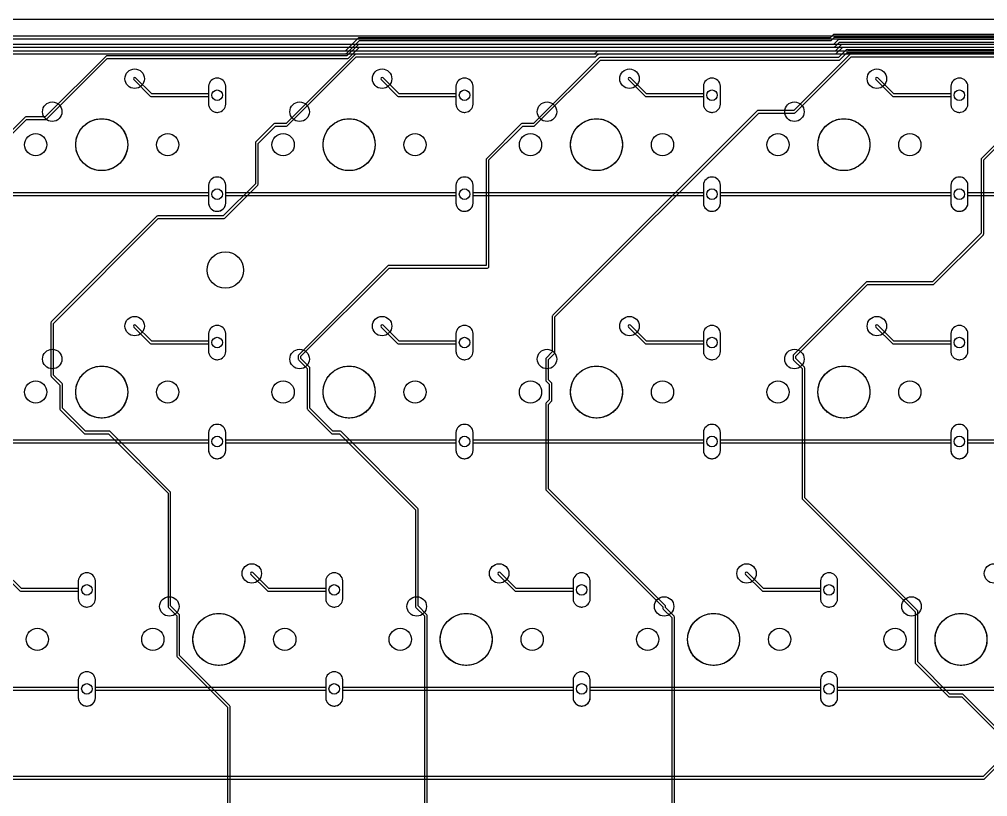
# Model space of a CAD drawing. Header units: millimetres. Extents: x 0 to 364, y 2 to 117.
# Drawn here: x 173.5 to 248.1, y 57 to 116.8 of the extents above; entities that cross this region are included whole.
import ezdxf

# ---------------------------------------------------------------- set-up
doc = ezdxf.new("R2010")
doc.units = ezdxf.units.MM

msp = doc.modelspace()

# ---------------------------------------------------------------- linework, layer by layer
at = {"layer": '16_copper'}
for points in [[(287.782, 115.672), (236.22, 115.672, 0.198912), (236.148, 115.642), (235.924, 115.418), (199.644, 115.418, 0.198912), (199.572, 115.388), (198.586, 114.402), (161.544, 114.402, 0.198912)], [(161.586, 114.198), (198.628, 114.198, 0.198912), (198.7, 114.228), (199.686, 115.214), (235.966, 115.214, 0.198912), (236.038, 115.244), (236.262, 115.468), (287.74, 115.468)], [(287.02, 115.291), (236.601, 115.291, 0.198912), (236.529, 115.261), (236.178, 114.91), (199.644, 114.91, 0.198912), (199.572, 114.88), (198.713, 114.021), (180.213, 114.021, 0.198912), (180.141, 113.991), (175.472, 109.322), (173.99, 109.322, 0.198912), (173.918, 109.292), (171.378, 106.752, 0.198912)], [(171.552, 106.638), (174.032, 109.118), (175.514, 109.118, 0.198912), (175.586, 109.148), (180.255, 113.817), (198.755, 113.817, 0.198912), (198.827, 113.847), (199.686, 114.706), (236.22, 114.706, 0.198912), (236.292, 114.736), (236.643, 115.087), (286.978, 115.087)], [(283.845, 114.91), (236.855, 114.91, 0.198912), (236.783, 114.88), (236.305, 114.402), (218.059, 114.402, 0.198912), (217.987, 114.372), (217.763, 114.148), (199.39, 114.148, 0.198912), (199.318, 114.118), (194.03, 108.829), (193.164, 108.829, 0.198912), (193.092, 108.8), (191.698, 107.405, 0.198912), (191.668, 107.334), (191.668, 104.182), (189.188, 101.702), (184.15, 101.702, 0.198912), (184.078, 101.672), (175.95, 93.544, 0.198912), (175.92, 93.472), (175.92, 89.408, 0.198912), (175.95, 89.336), (176.613, 88.674), (176.613, 86.847, 0.198912), (176.642, 86.775), (178.469, 84.948, 0.198912), (178.541, 84.919), (180.368, 84.919), (184.937, 80.349), (184.937, 71.628, 0.198912), (184.967, 71.556), (185.63, 70.894), (185.63, 67.797, 0.198912), (185.659, 67.725), (189.509, 63.875), (189.509, 52.578, 0.198912)], [(189.713, 52.62), (189.713, 63.917, 0.198912), (189.683, 63.989), (185.833, 67.839), (185.833, 70.936, 0.198912), (185.803, 71.008), (185.141, 71.67), (185.141, 80.391, 0.198912), (185.111, 80.463), (180.482, 85.092, 0.198912), (180.41, 85.122), (178.583, 85.122), (176.816, 86.889), (176.816, 88.716, 0.198912), (176.786, 88.788), (176.124, 89.45), (176.124, 93.43), (184.192, 101.498), (189.23, 101.498, 0.198912), (189.302, 101.528), (191.842, 104.068, 0.198912), (191.872, 104.14), (191.872, 107.292), (193.206, 108.626), (194.072, 108.626, 0.198912), (194.144, 108.656), (199.432, 113.944), (217.805, 113.944, 0.198912), (217.877, 113.974), (218.101, 114.198), (236.347, 114.198, 0.198912), (236.419, 114.228), (236.897, 114.706), (283.803, 114.706)], [(283.21, 114.503), (237.302, 114.503, 0.393913), (237.164, 114.499), (236.559, 113.894), (218.186, 113.894, 0.198912), (218.114, 113.864), (213.08, 108.829), (212.214, 108.829, 0.198912), (212.142, 108.8), (209.478, 106.135, 0.198912), (209.448, 106.064), (209.448, 97.892), (201.93, 97.892, 0.198912), (201.858, 97.862), (195, 91.004, 0.198912), (194.97, 90.932), (194.97, 90.678, 0.198912), (195, 90.606), (195.663, 89.944), (195.663, 86.847, 0.198912), (195.692, 86.775), (197.519, 84.948, 0.198912), (197.591, 84.919), (198.148, 84.919), (203.987, 79.079), (203.987, 71.628, 0.198912), (204.017, 71.556), (204.68, 70.894), (204.68, 56.458, 0.198912)], [(204.883, 56.5), (204.883, 70.936, 0.198912), (204.853, 71.008), (204.191, 71.67), (204.191, 79.121, 0.198912), (204.161, 79.193), (198.262, 85.092, 0.198912), (198.19, 85.122), (197.633, 85.122), (195.866, 86.889), (195.866, 89.986, 0.198912), (195.836, 90.058), (195.174, 90.72), (195.174, 90.89), (201.972, 97.688), (209.55, 97.688, 0.414214), (209.652, 97.79), (209.652, 106.022), (212.256, 108.626), (213.122, 108.626, 0.198912), (213.194, 108.656), (218.228, 113.69), (236.601, 113.69, 0.198912), (236.673, 113.72), (237.253, 114.301, 0.019921), (237.261, 114.3), (283.21, 114.3, 0.003937)], [(283.464, 114.148), (237.49, 114.148, 0.198912), (237.418, 114.118), (233.13, 109.83), (230.378, 109.83, 0.198912), (230.306, 109.8), (214.558, 94.052, 0.198912), (214.528, 93.98), (214.528, 91.228), (214.05, 90.75, 0.198912), (214.02, 90.678), (214.02, 89.046, 0.198912), (214.05, 88.974), (214.29, 88.734), (214.29, 87.542), (214.05, 87.302, 0.198912), (214.02, 87.23), (214.02, 80.645, 0.198912), (214.05, 80.573), (223.037, 71.586), (223.037, 71.501, 0.198912), (223.067, 71.429), (223.73, 70.767), (223.73, 56.458, 0.198912)], [(223.933, 56.5), (223.933, 70.809, 0.198912), (223.903, 70.881), (223.241, 71.543), (223.241, 71.628, 0.198912), (223.211, 71.7), (214.224, 80.687), (214.224, 87.188), (214.464, 87.428, 0.198912), (214.493, 87.5), (214.493, 88.776, 0.198912), (214.464, 88.848), (214.224, 89.088), (214.224, 90.636), (214.702, 91.114, 0.198912), (214.732, 91.186), (214.732, 93.938), (230.42, 109.626), (233.172, 109.626, 0.198912), (233.244, 109.656), (237.532, 113.944), (283.422, 113.944)], [(250.242, 108.8), (247.578, 106.135, 0.198912), (247.548, 106.064), (247.548, 100.372), (243.798, 96.622), (238.76, 96.622, 0.198912), (238.688, 96.592), (233.1, 91.004, 0.198912), (233.07, 90.932), (233.07, 90.678, 0.198912), (233.1, 90.606), (233.763, 89.944), (233.763, 79.953, 0.198912), (233.792, 79.881), (242.468, 71.205), (242.468, 67.31, 0.198912), (242.498, 67.238), (245.038, 64.698, 0.198912), (245.11, 64.668), (246.064, 64.668), (252.642, 58.091, 0.352448)], [(252.815, 58.204), (246.178, 64.842, 0.198912), (246.106, 64.872), (245.152, 64.872), (242.672, 67.352), (242.672, 71.247, 0.198912), (242.642, 71.319), (233.966, 79.995), (233.966, 89.986, 0.198912), (233.936, 90.058), (233.274, 90.72), (233.274, 90.89), (238.802, 96.418), (243.84, 96.418, 0.198912), (243.912, 96.448), (247.722, 100.258, 0.198912), (247.752, 100.33), (247.752, 106.022), (250.356, 108.626)]]:
    msp.add_lwpolyline(points, format="xyb", dxfattribs=at)
for points in [[(188.819, 109.684, 0.357805), (189.382, 110.305), (189.382, 111.691, 0.952079), (188.062, 111.691), (188.062, 110.305), (188.068, 110.241), (188.081, 110.177), (188.099, 110.115), (188.124, 110.055), (188.155, 109.998), (188.191, 109.944), (188.232, 109.894), (188.278, 109.848), (188.328, 109.807), (188.382, 109.77), (188.439, 109.74), (188.499, 109.715), (188.561, 109.696), (188.625, 109.684), (188.69, 109.677), (188.754, 109.677)], [(207.869, 109.684, 0.357805), (208.432, 110.305), (208.432, 111.691, 0.952079), (207.112, 111.691), (207.112, 110.305), (207.118, 110.241), (207.131, 110.177), (207.149, 110.115), (207.174, 110.055), (207.205, 109.998), (207.241, 109.944), (207.282, 109.894), (207.328, 109.848), (207.378, 109.807), (207.432, 109.77), (207.489, 109.74), (207.549, 109.715), (207.611, 109.696), (207.675, 109.684), (207.74, 109.677), (207.804, 109.677)], [(226.919, 109.684, 0.357805), (227.482, 110.305), (227.482, 111.691, 0.952079), (226.162, 111.691), (226.162, 110.305), (226.168, 110.241), (226.181, 110.177), (226.199, 110.115), (226.224, 110.055), (226.255, 109.998), (226.291, 109.944), (226.332, 109.894), (226.378, 109.848), (226.428, 109.807), (226.482, 109.77), (226.539, 109.74), (226.599, 109.715), (226.661, 109.696), (226.725, 109.684), (226.79, 109.677), (226.854, 109.677)], [(245.969, 109.684, 0.357805), (246.532, 110.305), (246.532, 111.691, 0.952079), (245.212, 111.691), (245.212, 110.305), (245.218, 110.241), (245.231, 110.177), (245.249, 110.115), (245.274, 110.055), (245.305, 109.998), (245.341, 109.944), (245.382, 109.894), (245.428, 109.848), (245.478, 109.807), (245.532, 109.77), (245.589, 109.74), (245.649, 109.715), (245.711, 109.696), (245.775, 109.684), (245.84, 109.677), (245.904, 109.677)], [(188.819, 102.064, 0.357805), (189.382, 102.685), (189.382, 104.071, 0.952079), (188.062, 104.071), (188.062, 102.685), (188.068, 102.621), (188.081, 102.557), (188.099, 102.495), (188.124, 102.435), (188.155, 102.378), (188.191, 102.324), (188.232, 102.274), (188.278, 102.228), (188.328, 102.187), (188.382, 102.15), (188.439, 102.12), (188.499, 102.095), (188.561, 102.076), (188.625, 102.064), (188.69, 102.057), (188.754, 102.057)], [(207.869, 102.064, 0.357805), (208.432, 102.685), (208.432, 104.071, 0.952079), (207.112, 104.071), (207.112, 102.685), (207.118, 102.621), (207.131, 102.557), (207.149, 102.495), (207.174, 102.435), (207.205, 102.378), (207.241, 102.324), (207.282, 102.274), (207.328, 102.228), (207.378, 102.187), (207.432, 102.15), (207.489, 102.12), (207.549, 102.095), (207.611, 102.076), (207.675, 102.064), (207.74, 102.057), (207.804, 102.057)], [(226.919, 102.064, 0.357805), (227.482, 102.685), (227.482, 104.071, 0.952079), (226.162, 104.071), (226.162, 102.685), (226.168, 102.621), (226.181, 102.557), (226.199, 102.495), (226.224, 102.435), (226.255, 102.378), (226.291, 102.324), (226.332, 102.274), (226.378, 102.228), (226.428, 102.187), (226.482, 102.15), (226.539, 102.12), (226.599, 102.095), (226.661, 102.076), (226.725, 102.064), (226.79, 102.057), (226.854, 102.057)], [(245.969, 102.064, 0.357805), (246.532, 102.685), (246.532, 104.071, 0.952079), (245.212, 104.071), (245.212, 102.685), (245.218, 102.621), (245.231, 102.557), (245.249, 102.495), (245.274, 102.435), (245.305, 102.378), (245.341, 102.324), (245.382, 102.274), (245.428, 102.228), (245.478, 102.187), (245.532, 102.15), (245.589, 102.12), (245.649, 102.095), (245.711, 102.076), (245.775, 102.064), (245.84, 102.057), (245.904, 102.057)], [(188.819, 90.634, 0.357805), (189.382, 91.255), (189.382, 92.641, 0.952079), (188.062, 92.641), (188.062, 91.255), (188.068, 91.191), (188.081, 91.127), (188.099, 91.065), (188.124, 91.005), (188.155, 90.948), (188.191, 90.894), (188.232, 90.844), (188.278, 90.798), (188.328, 90.757), (188.382, 90.72), (188.439, 90.69), (188.499, 90.665), (188.561, 90.646), (188.625, 90.634), (188.69, 90.627), (188.754, 90.627)], [(207.869, 90.634, 0.357805), (208.432, 91.255), (208.432, 92.641, 0.952079), (207.112, 92.641), (207.112, 91.255), (207.118, 91.191), (207.131, 91.127), (207.149, 91.065), (207.174, 91.005), (207.205, 90.948), (207.241, 90.894), (207.282, 90.844), (207.328, 90.798), (207.378, 90.757), (207.432, 90.72), (207.489, 90.69), (207.549, 90.665), (207.611, 90.646), (207.675, 90.634), (207.74, 90.627), (207.804, 90.627)], [(226.919, 90.634, 0.357805), (227.482, 91.255), (227.482, 92.641, 0.952079), (226.162, 92.641), (226.162, 91.255), (226.168, 91.191), (226.181, 91.127), (226.199, 91.065), (226.224, 91.005), (226.255, 90.948), (226.291, 90.894), (226.332, 90.844), (226.378, 90.798), (226.428, 90.757), (226.482, 90.72), (226.539, 90.69), (226.599, 90.665), (226.661, 90.646), (226.725, 90.634), (226.79, 90.627), (226.854, 90.627)], [(245.969, 90.634, 0.357805), (246.532, 91.255), (246.532, 92.641, 0.952079), (245.212, 92.641), (245.212, 91.255), (245.218, 91.191), (245.231, 91.127), (245.249, 91.065), (245.274, 91.005), (245.305, 90.948), (245.341, 90.894), (245.382, 90.844), (245.428, 90.798), (245.478, 90.757), (245.532, 90.72), (245.589, 90.69), (245.649, 90.665), (245.711, 90.646), (245.775, 90.634), (245.84, 90.627), (245.904, 90.627)], [(188.819, 83.014, 0.357805), (189.382, 83.635), (189.382, 85.021, 0.952079), (188.062, 85.021), (188.062, 83.635), (188.068, 83.571), (188.081, 83.507), (188.099, 83.445), (188.124, 83.385), (188.155, 83.328), (188.191, 83.274), (188.232, 83.224), (188.278, 83.178), (188.328, 83.137), (188.382, 83.1), (188.439, 83.07), (188.499, 83.045), (188.561, 83.026), (188.625, 83.014), (188.69, 83.007), (188.754, 83.007)], [(207.869, 83.014, 0.357805), (208.432, 83.635), (208.432, 85.021, 0.952079), (207.112, 85.021), (207.112, 83.635), (207.118, 83.571), (207.131, 83.507), (207.149, 83.445), (207.174, 83.385), (207.205, 83.328), (207.241, 83.274), (207.282, 83.224), (207.328, 83.178), (207.378, 83.137), (207.432, 83.1), (207.489, 83.07), (207.549, 83.045), (207.611, 83.026), (207.675, 83.014), (207.74, 83.007), (207.804, 83.007)], [(226.919, 83.014, 0.357805), (227.482, 83.635), (227.482, 85.021, 0.952079), (226.162, 85.021), (226.162, 83.635), (226.168, 83.571), (226.181, 83.507), (226.199, 83.445), (226.224, 83.385), (226.255, 83.328), (226.291, 83.274), (226.332, 83.224), (226.378, 83.178), (226.428, 83.137), (226.482, 83.1), (226.539, 83.07), (226.599, 83.045), (226.661, 83.026), (226.725, 83.014), (226.79, 83.007), (226.854, 83.007)], [(245.969, 83.014, 0.357805), (246.532, 83.635), (246.532, 85.021, 0.952079), (245.212, 85.021), (245.212, 83.635), (245.218, 83.571), (245.231, 83.507), (245.249, 83.445), (245.274, 83.385), (245.305, 83.328), (245.341, 83.274), (245.382, 83.224), (245.428, 83.178), (245.478, 83.137), (245.532, 83.1), (245.589, 83.07), (245.649, 83.045), (245.711, 83.026), (245.775, 83.014), (245.84, 83.007), (245.904, 83.007)], [(178.786, 71.584, 0.357805), (179.349, 72.205), (179.349, 73.591, 0.952079), (178.029, 73.591), (178.029, 72.205), (178.035, 72.141), (178.048, 72.077), (178.066, 72.015), (178.091, 71.955), (178.122, 71.898), (178.158, 71.844), (178.199, 71.794), (178.245, 71.748), (178.295, 71.707), (178.349, 71.67), (178.406, 71.64), (178.466, 71.615), (178.528, 71.596), (178.592, 71.584), (178.657, 71.577), (178.721, 71.577)], [(197.836, 71.584, 0.357805), (198.399, 72.205), (198.399, 73.591, 0.952079), (197.079, 73.591), (197.079, 72.205), (197.085, 72.141), (197.098, 72.077), (197.116, 72.015), (197.141, 71.955), (197.172, 71.898), (197.208, 71.844), (197.249, 71.794), (197.295, 71.748), (197.345, 71.707), (197.399, 71.67), (197.456, 71.64), (197.516, 71.615), (197.578, 71.596), (197.642, 71.584), (197.707, 71.577), (197.771, 71.577)], [(216.886, 71.584, 0.357805), (217.449, 72.205), (217.449, 73.591, 0.952079), (216.129, 73.591), (216.129, 72.205), (216.135, 72.141), (216.148, 72.077), (216.166, 72.015), (216.191, 71.955), (216.222, 71.898), (216.258, 71.844), (216.299, 71.794), (216.345, 71.748), (216.395, 71.707), (216.449, 71.67), (216.506, 71.64), (216.566, 71.615), (216.628, 71.596), (216.692, 71.584), (216.757, 71.577), (216.821, 71.577)], [(235.936, 71.584, 0.357805), (236.499, 72.205), (236.499, 73.591, 0.952079), (235.179, 73.591), (235.179, 72.205), (235.185, 72.141), (235.198, 72.077), (235.216, 72.015), (235.241, 71.955), (235.272, 71.898), (235.308, 71.844), (235.349, 71.794), (235.395, 71.748), (235.445, 71.707), (235.499, 71.67), (235.556, 71.64), (235.616, 71.615), (235.678, 71.596), (235.742, 71.584), (235.807, 71.577), (235.871, 71.577)], [(178.786, 63.964, 0.357805), (179.349, 64.585), (179.349, 65.971, 0.952079), (178.029, 65.971), (178.029, 64.585), (178.035, 64.521), (178.048, 64.457), (178.066, 64.395), (178.091, 64.335), (178.122, 64.278), (178.158, 64.224), (178.199, 64.174), (178.245, 64.128), (178.295, 64.087), (178.349, 64.05), (178.406, 64.02), (178.466, 63.995), (178.528, 63.976), (178.592, 63.964), (178.657, 63.957), (178.721, 63.957)], [(197.836, 63.964, 0.357805), (198.399, 64.585), (198.399, 65.971, 0.952079), (197.079, 65.971), (197.079, 64.585), (197.085, 64.521), (197.098, 64.457), (197.116, 64.395), (197.141, 64.335), (197.172, 64.278), (197.208, 64.224), (197.249, 64.174), (197.295, 64.128), (197.345, 64.087), (197.399, 64.05), (197.456, 64.02), (197.516, 63.995), (197.578, 63.976), (197.642, 63.964), (197.707, 63.957), (197.771, 63.957)], [(216.886, 63.964, 0.357805), (217.449, 64.585), (217.449, 65.971, 0.952079), (216.129, 65.971), (216.129, 64.585), (216.135, 64.521), (216.148, 64.457), (216.166, 64.395), (216.191, 64.335), (216.222, 64.278), (216.258, 64.224), (216.299, 64.174), (216.345, 64.128), (216.395, 64.087), (216.449, 64.05), (216.506, 64.02), (216.566, 63.995), (216.628, 63.976), (216.692, 63.964), (216.757, 63.957), (216.821, 63.957)], [(235.936, 63.964, 0.357805), (236.499, 64.585), (236.499, 65.971, 0.952079), (235.179, 65.971), (235.179, 64.585), (235.185, 64.521), (235.198, 64.457), (235.216, 64.395), (235.241, 64.335), (235.272, 64.278), (235.308, 64.224), (235.349, 64.174), (235.395, 64.128), (235.445, 64.087), (235.499, 64.05), (235.556, 64.02), (235.616, 63.995), (235.678, 63.976), (235.742, 63.964), (235.807, 63.957), (235.871, 63.957)]]:
    msp.add_lwpolyline(points, format="xyb", close=True, dxfattribs=at)
at = {"layer": '1_copper'}
for points in [[(49.445, 115.341), (287.105, 115.341), (293.27, 109.176), (293.27, 108.245), (293.049, 108.025, 0.965003), (292.651, 107.381), (292.694, 107.356, 0.739411), (293.191, 107.883), (293.441, 108.133, 0.198912), (293.47, 108.204), (293.47, 109.204, 0.239834), (293.442, 109.292), (287.219, 115.515, 0.198912), (287.147, 115.545), (49.403, 115.545, 0.198912)], [(283.718, 114.91), (142.367, 114.91, 0.198912), (142.295, 114.88), (141.817, 114.402), (123.444, 114.402, 0.198912)], [(123.486, 114.198), (141.859, 114.198, 0.198912), (141.931, 114.228), (142.409, 114.706), (283.676, 114.706)], [(283.21, 114.402), (142.494, 114.402, 0.198912), (142.422, 114.372), (137.85, 109.8, 1), (137.994, 109.656), (142.536, 114.198), (283.168, 114.198)], [(264.262, 103.48), (246.532, 103.48), (246.532, 104.071, 0.952079), (245.212, 104.071), (245.212, 103.48), (227.482, 103.48), (227.482, 104.071, 0.952079), (226.162, 104.071), (226.162, 103.48), (208.432, 103.48), (208.432, 104.071, 0.952079), (207.112, 104.071), (207.112, 103.48), (189.382, 103.48), (189.382, 104.071, 0.952079), (188.062, 104.071), (188.062, 103.48), (170.332, 103.48)], [(170.332, 103.276), (188.062, 103.276), (188.062, 102.685, 0.952079), (189.382, 102.685), (189.382, 103.276), (207.112, 103.276), (207.112, 102.685, 0.952079), (208.432, 102.685), (208.432, 103.276), (226.162, 103.276), (226.162, 102.685, 0.952079), (227.482, 102.685), (227.482, 103.276), (245.212, 103.276), (245.212, 102.685, 0.952079), (246.532, 102.685), (246.532, 103.276), (264.262, 103.276)], [(274.041, 84.43), (246.532, 84.43), (246.532, 85.021, 0.952079), (245.212, 85.021), (245.212, 84.43), (227.482, 84.43), (227.482, 85.021, 0.952079), (226.162, 85.021), (226.162, 84.43), (208.432, 84.43), (208.432, 85.021, 0.952079), (207.112, 85.021), (207.112, 84.43), (189.382, 84.43), (189.382, 85.021, 0.952079), (188.062, 85.021), (188.062, 84.43), (170.332, 84.43)], [(170.332, 84.226), (188.062, 84.226), (188.062, 83.635, 0.952079), (189.382, 83.635), (189.382, 84.226), (207.112, 84.226), (207.112, 83.635, 0.952079), (208.432, 83.635), (208.432, 84.226), (226.162, 84.226), (226.162, 83.635, 0.952079), (227.482, 83.635), (227.482, 84.226), (245.212, 84.226), (245.212, 83.635, 0.952079), (246.532, 83.635), (246.532, 84.226), (274.041, 84.226)], [(43.095, 58.318), (247.746, 58.318, 0.198912), (247.818, 58.348), (249.048, 59.579), (294.013, 59.579, 0.198912), (294.084, 59.609), (303.602, 69.126, 0.198912), (303.632, 69.198), (303.632, 81.788, 0.198912), (303.602, 81.86), (302.078, 83.384, 1), (301.934, 83.24), (303.428, 81.746), (303.428, 69.24), (293.97, 59.782), (249.006, 59.782, 0.198912), (248.935, 59.752), (247.704, 58.522), (43.053, 58.522, 0.198912)], [(172.267, 74.096), (173.537, 72.826, 0.198912), (173.609, 72.796), (178.029, 72.796), (178.029, 72.205), (178.035, 72.141), (178.048, 72.077), (178.066, 72.015), (178.091, 71.955), (178.122, 71.898), (178.158, 71.844), (178.199, 71.794), (178.245, 71.748), (178.295, 71.707), (178.349, 71.67), (178.406, 71.64), (178.466, 71.615), (178.528, 71.596), (178.592, 71.584), (178.657, 71.577), (178.721, 71.577), (178.786, 71.584, 0.357805), (179.349, 72.205), (179.349, 73.591, 0.952079), (178.029, 73.591), (178.029, 73), (173.651, 73), (172.411, 74.24, 1)], [(254.229, 65.38), (236.499, 65.38), (236.499, 65.971, 0.952079), (235.179, 65.971), (235.179, 65.38), (217.449, 65.38), (217.449, 65.971, 0.952079), (216.129, 65.971), (216.129, 65.38), (198.399, 65.38), (198.399, 65.971, 0.952079), (197.079, 65.971), (197.079, 65.38), (179.349, 65.38), (179.349, 65.971, 0.952079), (178.029, 65.971), (178.029, 65.38), (160.299, 65.38)], [(160.299, 65.176), (178.029, 65.176), (178.029, 64.585, 0.952079), (179.349, 64.585), (179.349, 65.176), (197.079, 65.176), (197.079, 64.585, 0.952079), (198.399, 64.585), (198.399, 65.176), (216.129, 65.176), (216.129, 64.585, 0.952079), (217.449, 64.585), (217.449, 65.176), (235.179, 65.176), (235.179, 64.585, 0.952079), (236.499, 64.585), (236.499, 65.176), (254.229, 65.176)]]:
    msp.add_lwpolyline(points, format="xyb", dxfattribs=at)
for points in [[(188.819, 109.684, 0.357805), (189.382, 110.305), (189.382, 111.691, 0.952079), (188.062, 111.691), (188.062, 111.1), (183.684, 111.1), (182.444, 112.34, 1), (182.3, 112.196), (183.57, 110.926, 0.198912), (183.642, 110.896), (188.062, 110.896), (188.062, 110.305), (188.068, 110.241), (188.081, 110.177), (188.099, 110.115), (188.124, 110.055), (188.155, 109.998), (188.191, 109.944), (188.232, 109.894), (188.278, 109.848), (188.328, 109.807), (188.382, 109.77), (188.439, 109.74), (188.499, 109.715), (188.561, 109.696), (188.625, 109.684), (188.69, 109.677), (188.754, 109.677)], [(207.869, 109.684, 0.357805), (208.432, 110.305), (208.432, 111.691, 0.952079), (207.112, 111.691), (207.112, 111.1), (202.734, 111.1), (201.494, 112.34, 1), (201.35, 112.196), (202.62, 110.926, 0.198912), (202.692, 110.896), (207.112, 110.896), (207.112, 110.305), (207.118, 110.241), (207.131, 110.177), (207.149, 110.115), (207.174, 110.055), (207.205, 109.998), (207.241, 109.944), (207.282, 109.894), (207.328, 109.848), (207.378, 109.807), (207.432, 109.77), (207.489, 109.74), (207.549, 109.715), (207.611, 109.696), (207.675, 109.684), (207.74, 109.677), (207.804, 109.677)], [(226.919, 109.684, 0.357805), (227.482, 110.305), (227.482, 111.691, 0.952079), (226.162, 111.691), (226.162, 111.1), (221.784, 111.1), (220.544, 112.34, 1), (220.4, 112.196), (221.67, 110.926, 0.198912), (221.742, 110.896), (226.162, 110.896), (226.162, 110.305), (226.168, 110.241), (226.181, 110.177), (226.199, 110.115), (226.224, 110.055), (226.255, 109.998), (226.291, 109.944), (226.332, 109.894), (226.378, 109.848), (226.428, 109.807), (226.482, 109.77), (226.539, 109.74), (226.599, 109.715), (226.661, 109.696), (226.725, 109.684), (226.79, 109.677), (226.854, 109.677)], [(245.969, 109.684, 0.357805), (246.532, 110.305), (246.532, 111.691, 0.952079), (245.212, 111.691), (245.212, 111.1), (240.834, 111.1), (239.594, 112.34, 1), (239.45, 112.196), (240.72, 110.926, 0.198912), (240.792, 110.896), (245.212, 110.896), (245.212, 110.305), (245.218, 110.241), (245.231, 110.177), (245.249, 110.115), (245.274, 110.055), (245.305, 109.998), (245.341, 109.944), (245.382, 109.894), (245.428, 109.848), (245.478, 109.807), (245.532, 109.77), (245.589, 109.74), (245.649, 109.715), (245.711, 109.696), (245.775, 109.684), (245.84, 109.677), (245.904, 109.677)], [(188.819, 90.634, 0.357805), (189.382, 91.255), (189.382, 92.641, 0.952079), (188.062, 92.641), (188.062, 92.05), (183.684, 92.05), (182.444, 93.29, 1), (182.3, 93.146), (183.57, 91.876, 0.198912), (183.642, 91.846), (188.062, 91.846), (188.062, 91.255), (188.068, 91.191), (188.081, 91.127), (188.099, 91.065), (188.124, 91.005), (188.155, 90.948), (188.191, 90.894), (188.232, 90.844), (188.278, 90.798), (188.328, 90.757), (188.382, 90.72), (188.439, 90.69), (188.499, 90.665), (188.561, 90.646), (188.625, 90.634), (188.69, 90.627), (188.754, 90.627)], [(207.869, 90.634, 0.357805), (208.432, 91.255), (208.432, 92.641, 0.952079), (207.112, 92.641), (207.112, 92.05), (202.734, 92.05), (201.494, 93.29, 1), (201.35, 93.146), (202.62, 91.876, 0.198912), (202.692, 91.846), (207.112, 91.846), (207.112, 91.255), (207.118, 91.191), (207.131, 91.127), (207.149, 91.065), (207.174, 91.005), (207.205, 90.948), (207.241, 90.894), (207.282, 90.844), (207.328, 90.798), (207.378, 90.757), (207.432, 90.72), (207.489, 90.69), (207.549, 90.665), (207.611, 90.646), (207.675, 90.634), (207.74, 90.627), (207.804, 90.627)], [(226.919, 90.634, 0.357805), (227.482, 91.255), (227.482, 92.641, 0.952079), (226.162, 92.641), (226.162, 92.05), (221.784, 92.05), (220.544, 93.29, 1), (220.4, 93.146), (221.67, 91.876, 0.198912), (221.742, 91.846), (226.162, 91.846), (226.162, 91.255), (226.168, 91.191), (226.181, 91.127), (226.199, 91.065), (226.224, 91.005), (226.255, 90.948), (226.291, 90.894), (226.332, 90.844), (226.378, 90.798), (226.428, 90.757), (226.482, 90.72), (226.539, 90.69), (226.599, 90.665), (226.661, 90.646), (226.725, 90.634), (226.79, 90.627), (226.854, 90.627)], [(245.969, 90.634, 0.357805), (246.532, 91.255), (246.532, 92.641, 0.952079), (245.212, 92.641), (245.212, 92.05), (240.834, 92.05), (239.594, 93.29, 1), (239.45, 93.146), (240.72, 91.876, 0.198912), (240.792, 91.846), (245.212, 91.846), (245.212, 91.255), (245.218, 91.191), (245.231, 91.127), (245.249, 91.065), (245.274, 91.005), (245.305, 90.948), (245.341, 90.894), (245.382, 90.844), (245.428, 90.798), (245.478, 90.757), (245.532, 90.72), (245.589, 90.69), (245.649, 90.665), (245.711, 90.646), (245.775, 90.634), (245.84, 90.627), (245.904, 90.627)], [(197.836, 71.584, 0.357805), (198.399, 72.205), (198.399, 73.591, 0.952079), (197.079, 73.591), (197.079, 73), (192.701, 73), (191.461, 74.24, 1), (191.317, 74.096), (192.587, 72.826, 0.198912), (192.659, 72.796), (197.079, 72.796), (197.079, 72.205), (197.085, 72.141), (197.098, 72.077), (197.116, 72.015), (197.141, 71.955), (197.172, 71.898), (197.208, 71.844), (197.249, 71.794), (197.295, 71.748), (197.345, 71.707), (197.399, 71.67), (197.456, 71.64), (197.516, 71.615), (197.578, 71.596), (197.642, 71.584), (197.707, 71.577), (197.771, 71.577)], [(216.886, 71.584, 0.357805), (217.449, 72.205), (217.449, 73.591, 0.952079), (216.129, 73.591), (216.129, 73), (211.751, 73), (210.511, 74.24, 1), (210.367, 74.096), (211.637, 72.826, 0.198912), (211.709, 72.796), (216.129, 72.796), (216.129, 72.205), (216.135, 72.141), (216.148, 72.077), (216.166, 72.015), (216.191, 71.955), (216.222, 71.898), (216.258, 71.844), (216.299, 71.794), (216.345, 71.748), (216.395, 71.707), (216.449, 71.67), (216.506, 71.64), (216.566, 71.615), (216.628, 71.596), (216.692, 71.584), (216.757, 71.577), (216.821, 71.577)], [(235.936, 71.584, 0.357805), (236.499, 72.205), (236.499, 73.591, 0.952079), (235.179, 73.591), (235.179, 73), (230.801, 73), (229.561, 74.24, 1), (229.417, 74.096), (230.687, 72.826, 0.198912), (230.759, 72.796), (235.179, 72.796), (235.179, 72.205), (235.185, 72.141), (235.198, 72.077), (235.216, 72.015), (235.241, 71.955), (235.272, 71.898), (235.308, 71.844), (235.349, 71.794), (235.395, 71.748), (235.445, 71.707), (235.499, 71.67), (235.556, 71.64), (235.616, 71.615), (235.678, 71.596), (235.742, 71.584), (235.807, 71.577), (235.871, 71.577)]]:
    msp.add_lwpolyline(points, format="xyb", close=True, dxfattribs=at)
at = {"layer": 'drills_NPTH'}
for centre in [(179.832, 107.188), (198.882, 107.188), (217.932, 107.188), (236.982, 107.188), (179.832, 88.138), (198.882, 88.138), (217.932, 88.138), (236.982, 88.138), (188.849, 69.088), (207.899, 69.088), (226.949, 69.088), (245.999, 69.088)]:
    msp.add_circle(centre, 2, dxfattribs=at)
at = {"layer": 'drills_PTH'}
for centre, radius in [((182.372, 112.268), 0.75), ((201.422, 112.268), 0.75), ((220.472, 112.268), 0.75), ((239.522, 112.268), 0.75), ((188.722, 110.998), 0.406), ((207.772, 110.998), 0.406), ((226.822, 110.998), 0.406), ((245.872, 110.998), 0.406), ((176.022, 109.728), 0.75), ((195.072, 109.728), 0.75), ((214.122, 109.728), 0.75), ((233.172, 109.728), 0.75), ((174.752, 107.188), 0.857), ((184.912, 107.188), 0.857), ((193.802, 107.188), 0.857), ((203.962, 107.188), 0.857), ((212.852, 107.188), 0.857), ((223.012, 107.188), 0.857), ((231.902, 107.188), 0.857), ((242.062, 107.188), 0.857), ((188.722, 103.378), 0.406), ((207.772, 103.378), 0.406), ((226.822, 103.378), 0.406), ((245.872, 103.378), 0.406), ((189.357, 97.536), 1.4), ((182.372, 93.218), 0.75), ((201.422, 93.218), 0.75), ((220.472, 93.218), 0.75), ((239.522, 93.218), 0.75), ((188.722, 91.948), 0.406), ((207.772, 91.948), 0.406), ((226.822, 91.948), 0.406), ((245.872, 91.948), 0.406), ((176.022, 90.678), 0.75), ((195.072, 90.678), 0.75), ((214.122, 90.678), 0.75), ((233.172, 90.678), 0.75), ((174.752, 88.138), 0.857), ((184.912, 88.138), 0.857), ((193.802, 88.138), 0.857), ((203.962, 88.138), 0.857), ((212.852, 88.138), 0.857), ((223.012, 88.138), 0.857), ((231.902, 88.138), 0.857), ((242.062, 88.138), 0.857), ((188.722, 84.328), 0.406), ((207.772, 84.328), 0.406), ((226.822, 84.328), 0.406), ((245.872, 84.328), 0.406), ((191.389, 74.168), 0.75), ((210.439, 74.168), 0.75), ((229.489, 74.168), 0.75), ((248.539, 74.168), 0.75), ((178.689, 72.898), 0.406), ((197.739, 72.898), 0.406), ((216.789, 72.898), 0.406), ((235.839, 72.898), 0.406), ((185.039, 71.628), 0.75), ((204.089, 71.628), 0.75), ((223.139, 71.628), 0.75), ((242.189, 71.628), 0.75), ((174.879, 69.088), 0.857), ((183.769, 69.088), 0.857), ((193.929, 69.088), 0.857), ((202.819, 69.088), 0.857), ((212.979, 69.088), 0.857), ((221.869, 69.088), 0.857), ((232.029, 69.088), 0.857), ((240.919, 69.088), 0.857), ((178.689, 65.278), 0.406), ((197.739, 65.278), 0.406), ((216.789, 65.278), 0.406), ((235.839, 65.278), 0.406)]:
    msp.add_circle(centre, radius, dxfattribs=at)
at = {"layer": 'holes'}
for points in [[(181.832, 107.128), (181.825, 107.007), (181.81, 106.887), (181.789, 106.768), (181.76, 106.651), (181.724, 106.535), (181.681, 106.422), (181.631, 106.312), (181.575, 106.205), (181.512, 106.101), (181.444, 106.002), (181.369, 105.907), (181.289, 105.816), (181.204, 105.731), (181.113, 105.651), (181.018, 105.576), (180.919, 105.508), (180.815, 105.445), (180.708, 105.389), (180.598, 105.339), (180.485, 105.296), (180.369, 105.26), (180.252, 105.231), (180.133, 105.21), (180.013, 105.195), (179.892, 105.188), (179.772, 105.188), (179.651, 105.195), (179.531, 105.21), (179.412, 105.231), (179.295, 105.26), (179.179, 105.296), (179.066, 105.339), (178.956, 105.389), (178.849, 105.445), (178.745, 105.508), (178.646, 105.576), (178.551, 105.651), (178.46, 105.731), (178.375, 105.816), (178.295, 105.907), (178.22, 106.002), (178.152, 106.101), (178.089, 106.205), (178.033, 106.312), (177.983, 106.422), (177.94, 106.535), (177.904, 106.651), (177.875, 106.768), (177.854, 106.887), (177.839, 107.007), (177.832, 107.128), (177.832, 107.248), (177.839, 107.369), (177.854, 107.489), (177.875, 107.608), (177.904, 107.725), (177.94, 107.841), (177.983, 107.954), (178.033, 108.064), (178.089, 108.171), (178.152, 108.275), (178.22, 108.374), (178.295, 108.469), (178.375, 108.56), (178.46, 108.645), (178.551, 108.725), (178.646, 108.8), (178.745, 108.868), (178.849, 108.931), (178.956, 108.987), (179.066, 109.037), (179.179, 109.08), (179.295, 109.116), (179.412, 109.145), (179.531, 109.166), (179.651, 109.181), (179.772, 109.188), (179.892, 109.188), (180.013, 109.181), (180.133, 109.166), (180.252, 109.145), (180.369, 109.116), (180.485, 109.08), (180.598, 109.037), (180.708, 108.987), (180.815, 108.931), (180.919, 108.868), (181.018, 108.8), (181.113, 108.725), (181.204, 108.645), (181.289, 108.56), (181.369, 108.469), (181.444, 108.374), (181.512, 108.275), (181.575, 108.171), (181.631, 108.064), (181.681, 107.954), (181.724, 107.841), (181.76, 107.725), (181.789, 107.608), (181.81, 107.489), (181.825, 107.369), (181.832, 107.248), (181.832, 107.128)], [(200.882, 107.128), (200.875, 107.007), (200.86, 106.887), (200.839, 106.768), (200.81, 106.651), (200.774, 106.535), (200.731, 106.422), (200.681, 106.312), (200.625, 106.205), (200.562, 106.101), (200.494, 106.002), (200.419, 105.907), (200.339, 105.816), (200.254, 105.731), (200.163, 105.651), (200.068, 105.576), (199.969, 105.508), (199.865, 105.445), (199.758, 105.389), (199.648, 105.339), (199.535, 105.296), (199.419, 105.26), (199.302, 105.231), (199.183, 105.21), (199.063, 105.195), (198.942, 105.188), (198.822, 105.188), (198.701, 105.195), (198.581, 105.21), (198.462, 105.231), (198.345, 105.26), (198.229, 105.296), (198.116, 105.339), (198.006, 105.389), (197.899, 105.445), (197.795, 105.508), (197.696, 105.576), (197.601, 105.651), (197.51, 105.731), (197.425, 105.816), (197.345, 105.907), (197.27, 106.002), (197.202, 106.101), (197.139, 106.205), (197.083, 106.312), (197.033, 106.422), (196.99, 106.535), (196.954, 106.651), (196.925, 106.768), (196.904, 106.887), (196.889, 107.007), (196.882, 107.128), (196.882, 107.248), (196.889, 107.369), (196.904, 107.489), (196.925, 107.608), (196.954, 107.725), (196.99, 107.841), (197.033, 107.954), (197.083, 108.064), (197.139, 108.171), (197.202, 108.275), (197.27, 108.374), (197.345, 108.469), (197.425, 108.56), (197.51, 108.645), (197.601, 108.725), (197.696, 108.8), (197.795, 108.868), (197.899, 108.931), (198.006, 108.987), (198.116, 109.037), (198.229, 109.08), (198.345, 109.116), (198.462, 109.145), (198.581, 109.166), (198.701, 109.181), (198.822, 109.188), (198.942, 109.188), (199.063, 109.181), (199.183, 109.166), (199.302, 109.145), (199.419, 109.116), (199.535, 109.08), (199.648, 109.037), (199.758, 108.987), (199.865, 108.931), (199.969, 108.868), (200.068, 108.8), (200.163, 108.725), (200.254, 108.645), (200.339, 108.56), (200.419, 108.469), (200.494, 108.374), (200.562, 108.275), (200.625, 108.171), (200.681, 108.064), (200.731, 107.954), (200.774, 107.841), (200.81, 107.725), (200.839, 107.608), (200.86, 107.489), (200.875, 107.369), (200.882, 107.248), (200.882, 107.128)], [(219.932, 107.128), (219.925, 107.007), (219.91, 106.887), (219.889, 106.768), (219.86, 106.651), (219.824, 106.535), (219.781, 106.422), (219.731, 106.312), (219.675, 106.205), (219.612, 106.101), (219.544, 106.002), (219.469, 105.907), (219.389, 105.816), (219.304, 105.731), (219.213, 105.651), (219.118, 105.576), (219.019, 105.508), (218.915, 105.445), (218.808, 105.389), (218.698, 105.339), (218.585, 105.296), (218.469, 105.26), (218.352, 105.231), (218.233, 105.21), (218.113, 105.195), (217.992, 105.188), (217.872, 105.188), (217.751, 105.195), (217.631, 105.21), (217.512, 105.231), (217.395, 105.26), (217.279, 105.296), (217.166, 105.339), (217.056, 105.389), (216.949, 105.445), (216.845, 105.508), (216.746, 105.576), (216.651, 105.651), (216.56, 105.731), (216.475, 105.816), (216.395, 105.907), (216.32, 106.002), (216.252, 106.101), (216.189, 106.205), (216.133, 106.312), (216.083, 106.422), (216.04, 106.535), (216.004, 106.651), (215.975, 106.768), (215.954, 106.887), (215.939, 107.007), (215.932, 107.128), (215.932, 107.248), (215.939, 107.369), (215.954, 107.489), (215.975, 107.608), (216.004, 107.725), (216.04, 107.841), (216.083, 107.954), (216.133, 108.064), (216.189, 108.171), (216.252, 108.275), (216.32, 108.374), (216.395, 108.469), (216.475, 108.56), (216.56, 108.645), (216.651, 108.725), (216.746, 108.8), (216.845, 108.868), (216.949, 108.931), (217.056, 108.987), (217.166, 109.037), (217.279, 109.08), (217.395, 109.116), (217.512, 109.145), (217.631, 109.166), (217.751, 109.181), (217.872, 109.188), (217.992, 109.188), (218.113, 109.181), (218.233, 109.166), (218.352, 109.145), (218.469, 109.116), (218.585, 109.08), (218.698, 109.037), (218.808, 108.987), (218.915, 108.931), (219.019, 108.868), (219.118, 108.8), (219.213, 108.725), (219.304, 108.645), (219.389, 108.56), (219.469, 108.469), (219.544, 108.374), (219.612, 108.275), (219.675, 108.171), (219.731, 108.064), (219.781, 107.954), (219.824, 107.841), (219.86, 107.725), (219.889, 107.608), (219.91, 107.489), (219.925, 107.369), (219.932, 107.248), (219.932, 107.128)], [(238.982, 107.128), (238.975, 107.007), (238.96, 106.887), (238.939, 106.768), (238.91, 106.651), (238.874, 106.535), (238.831, 106.422), (238.781, 106.312), (238.725, 106.205), (238.662, 106.101), (238.594, 106.002), (238.519, 105.907), (238.439, 105.816), (238.354, 105.731), (238.263, 105.651), (238.168, 105.576), (238.069, 105.508), (237.965, 105.445), (237.858, 105.389), (237.748, 105.339), (237.635, 105.296), (237.519, 105.26), (237.402, 105.231), (237.283, 105.21), (237.163, 105.195), (237.042, 105.188), (236.922, 105.188), (236.801, 105.195), (236.681, 105.21), (236.562, 105.231), (236.445, 105.26), (236.329, 105.296), (236.216, 105.339), (236.106, 105.389), (235.999, 105.445), (235.895, 105.508), (235.796, 105.576), (235.701, 105.651), (235.61, 105.731), (235.525, 105.816), (235.445, 105.907), (235.37, 106.002), (235.302, 106.101), (235.239, 106.205), (235.183, 106.312), (235.133, 106.422), (235.09, 106.535), (235.054, 106.651), (235.025, 106.768), (235.004, 106.887), (234.989, 107.007), (234.982, 107.128), (234.982, 107.248), (234.989, 107.369), (235.004, 107.489), (235.025, 107.608), (235.054, 107.725), (235.09, 107.841), (235.133, 107.954), (235.183, 108.064), (235.239, 108.171), (235.302, 108.275), (235.37, 108.374), (235.445, 108.469), (235.525, 108.56), (235.61, 108.645), (235.701, 108.725), (235.796, 108.8), (235.895, 108.868), (235.999, 108.931), (236.106, 108.987), (236.216, 109.037), (236.329, 109.08), (236.445, 109.116), (236.562, 109.145), (236.681, 109.166), (236.801, 109.181), (236.922, 109.188), (237.042, 109.188), (237.163, 109.181), (237.283, 109.166), (237.402, 109.145), (237.519, 109.116), (237.635, 109.08), (237.748, 109.037), (237.858, 108.987), (237.965, 108.931), (238.069, 108.868), (238.168, 108.8), (238.263, 108.725), (238.354, 108.645), (238.439, 108.56), (238.519, 108.469), (238.594, 108.374), (238.662, 108.275), (238.725, 108.171), (238.781, 108.064), (238.831, 107.954), (238.874, 107.841), (238.91, 107.725), (238.939, 107.608), (238.96, 107.489), (238.975, 107.369), (238.982, 107.248), (238.982, 107.128)], [(181.832, 88.078), (181.825, 87.957), (181.81, 87.837), (181.789, 87.718), (181.76, 87.601), (181.724, 87.485), (181.681, 87.372), (181.631, 87.262), (181.575, 87.155), (181.512, 87.051), (181.444, 86.952), (181.369, 86.857), (181.289, 86.766), (181.204, 86.681), (181.113, 86.601), (181.018, 86.526), (180.919, 86.458), (180.815, 86.395), (180.708, 86.339), (180.598, 86.289), (180.485, 86.246), (180.369, 86.21), (180.252, 86.181), (180.133, 86.16), (180.013, 86.145), (179.892, 86.138), (179.772, 86.138), (179.651, 86.145), (179.531, 86.16), (179.412, 86.181), (179.295, 86.21), (179.179, 86.246), (179.066, 86.289), (178.956, 86.339), (178.849, 86.395), (178.745, 86.458), (178.646, 86.526), (178.551, 86.601), (178.46, 86.681), (178.375, 86.766), (178.295, 86.857), (178.22, 86.952), (178.152, 87.051), (178.089, 87.155), (178.033, 87.262), (177.983, 87.372), (177.94, 87.485), (177.904, 87.601), (177.875, 87.718), (177.854, 87.837), (177.839, 87.957), (177.832, 88.078), (177.832, 88.198), (177.839, 88.319), (177.854, 88.439), (177.875, 88.558), (177.904, 88.675), (177.94, 88.791), (177.983, 88.904), (178.033, 89.014), (178.089, 89.121), (178.152, 89.225), (178.22, 89.324), (178.295, 89.419), (178.375, 89.51), (178.46, 89.595), (178.551, 89.675), (178.646, 89.75), (178.745, 89.818), (178.849, 89.881), (178.956, 89.937), (179.066, 89.987), (179.179, 90.03), (179.295, 90.066), (179.412, 90.095), (179.531, 90.116), (179.651, 90.131), (179.772, 90.138), (179.892, 90.138), (180.013, 90.131), (180.133, 90.116), (180.252, 90.095), (180.369, 90.066), (180.485, 90.03), (180.598, 89.987), (180.708, 89.937), (180.815, 89.881), (180.919, 89.818), (181.018, 89.75), (181.113, 89.675), (181.204, 89.595), (181.289, 89.51), (181.369, 89.419), (181.444, 89.324), (181.512, 89.225), (181.575, 89.121), (181.631, 89.014), (181.681, 88.904), (181.724, 88.791), (181.76, 88.675), (181.789, 88.558), (181.81, 88.439), (181.825, 88.319), (181.832, 88.198), (181.832, 88.078)], [(200.882, 88.078), (200.875, 87.957), (200.86, 87.837), (200.839, 87.718), (200.81, 87.601), (200.774, 87.485), (200.731, 87.372), (200.681, 87.262), (200.625, 87.155), (200.562, 87.051), (200.494, 86.952), (200.419, 86.857), (200.339, 86.766), (200.254, 86.681), (200.163, 86.601), (200.068, 86.526), (199.969, 86.458), (199.865, 86.395), (199.758, 86.339), (199.648, 86.289), (199.535, 86.246), (199.419, 86.21), (199.302, 86.181), (199.183, 86.16), (199.063, 86.145), (198.942, 86.138), (198.822, 86.138), (198.701, 86.145), (198.581, 86.16), (198.462, 86.181), (198.345, 86.21), (198.229, 86.246), (198.116, 86.289), (198.006, 86.339), (197.899, 86.395), (197.795, 86.458), (197.696, 86.526), (197.601, 86.601), (197.51, 86.681), (197.425, 86.766), (197.345, 86.857), (197.27, 86.952), (197.202, 87.051), (197.139, 87.155), (197.083, 87.262), (197.033, 87.372), (196.99, 87.485), (196.954, 87.601), (196.925, 87.718), (196.904, 87.837), (196.889, 87.957), (196.882, 88.078), (196.882, 88.198), (196.889, 88.319), (196.904, 88.439), (196.925, 88.558), (196.954, 88.675), (196.99, 88.791), (197.033, 88.904), (197.083, 89.014), (197.139, 89.121), (197.202, 89.225), (197.27, 89.324), (197.345, 89.419), (197.425, 89.51), (197.51, 89.595), (197.601, 89.675), (197.696, 89.75), (197.795, 89.818), (197.899, 89.881), (198.006, 89.937), (198.116, 89.987), (198.229, 90.03), (198.345, 90.066), (198.462, 90.095), (198.581, 90.116), (198.701, 90.131), (198.822, 90.138), (198.942, 90.138), (199.063, 90.131), (199.183, 90.116), (199.302, 90.095), (199.419, 90.066), (199.535, 90.03), (199.648, 89.987), (199.758, 89.937), (199.865, 89.881), (199.969, 89.818), (200.068, 89.75), (200.163, 89.675), (200.254, 89.595), (200.339, 89.51), (200.419, 89.419), (200.494, 89.324), (200.562, 89.225), (200.625, 89.121), (200.681, 89.014), (200.731, 88.904), (200.774, 88.791), (200.81, 88.675), (200.839, 88.558), (200.86, 88.439), (200.875, 88.319), (200.882, 88.198), (200.882, 88.078)], [(219.932, 88.078), (219.925, 87.957), (219.91, 87.837), (219.889, 87.718), (219.86, 87.601), (219.824, 87.485), (219.781, 87.372), (219.731, 87.262), (219.675, 87.155), (219.612, 87.051), (219.544, 86.952), (219.469, 86.857), (219.389, 86.766), (219.304, 86.681), (219.213, 86.601), (219.118, 86.526), (219.019, 86.458), (218.915, 86.395), (218.808, 86.339), (218.698, 86.289), (218.585, 86.246), (218.469, 86.21), (218.352, 86.181), (218.233, 86.16), (218.113, 86.145), (217.992, 86.138), (217.872, 86.138), (217.751, 86.145), (217.631, 86.16), (217.512, 86.181), (217.395, 86.21), (217.279, 86.246), (217.166, 86.289), (217.056, 86.339), (216.949, 86.395), (216.845, 86.458), (216.746, 86.526), (216.651, 86.601), (216.56, 86.681), (216.475, 86.766), (216.395, 86.857), (216.32, 86.952), (216.252, 87.051), (216.189, 87.155), (216.133, 87.262), (216.083, 87.372), (216.04, 87.485), (216.004, 87.601), (215.975, 87.718), (215.954, 87.837), (215.939, 87.957), (215.932, 88.078), (215.932, 88.198), (215.939, 88.319), (215.954, 88.439), (215.975, 88.558), (216.004, 88.675), (216.04, 88.791), (216.083, 88.904), (216.133, 89.014), (216.189, 89.121), (216.252, 89.225), (216.32, 89.324), (216.395, 89.419), (216.475, 89.51), (216.56, 89.595), (216.651, 89.675), (216.746, 89.75), (216.845, 89.818), (216.949, 89.881), (217.056, 89.937), (217.166, 89.987), (217.279, 90.03), (217.395, 90.066), (217.512, 90.095), (217.631, 90.116), (217.751, 90.131), (217.872, 90.138), (217.992, 90.138), (218.113, 90.131), (218.233, 90.116), (218.352, 90.095), (218.469, 90.066), (218.585, 90.03), (218.698, 89.987), (218.808, 89.937), (218.915, 89.881), (219.019, 89.818), (219.118, 89.75), (219.213, 89.675), (219.304, 89.595), (219.389, 89.51), (219.469, 89.419), (219.544, 89.324), (219.612, 89.225), (219.675, 89.121), (219.731, 89.014), (219.781, 88.904), (219.824, 88.791), (219.86, 88.675), (219.889, 88.558), (219.91, 88.439), (219.925, 88.319), (219.932, 88.198), (219.932, 88.078)], [(238.982, 88.078), (238.975, 87.957), (238.96, 87.837), (238.939, 87.718), (238.91, 87.601), (238.874, 87.485), (238.831, 87.372), (238.781, 87.262), (238.725, 87.155), (238.662, 87.051), (238.594, 86.952), (238.519, 86.857), (238.439, 86.766), (238.354, 86.681), (238.263, 86.601), (238.168, 86.526), (238.069, 86.458), (237.965, 86.395), (237.858, 86.339), (237.748, 86.289), (237.635, 86.246), (237.519, 86.21), (237.402, 86.181), (237.283, 86.16), (237.163, 86.145), (237.042, 86.138), (236.922, 86.138), (236.801, 86.145), (236.681, 86.16), (236.562, 86.181), (236.445, 86.21), (236.329, 86.246), (236.216, 86.289), (236.106, 86.339), (235.999, 86.395), (235.895, 86.458), (235.796, 86.526), (235.701, 86.601), (235.61, 86.681), (235.525, 86.766), (235.445, 86.857), (235.37, 86.952), (235.302, 87.051), (235.239, 87.155), (235.183, 87.262), (235.133, 87.372), (235.09, 87.485), (235.054, 87.601), (235.025, 87.718), (235.004, 87.837), (234.989, 87.957), (234.982, 88.078), (234.982, 88.198), (234.989, 88.319), (235.004, 88.439), (235.025, 88.558), (235.054, 88.675), (235.09, 88.791), (235.133, 88.904), (235.183, 89.014), (235.239, 89.121), (235.302, 89.225), (235.37, 89.324), (235.445, 89.419), (235.525, 89.51), (235.61, 89.595), (235.701, 89.675), (235.796, 89.75), (235.895, 89.818), (235.999, 89.881), (236.106, 89.937), (236.216, 89.987), (236.329, 90.03), (236.445, 90.066), (236.562, 90.095), (236.681, 90.116), (236.801, 90.131), (236.922, 90.138), (237.042, 90.138), (237.163, 90.131), (237.283, 90.116), (237.402, 90.095), (237.519, 90.066), (237.635, 90.03), (237.748, 89.987), (237.858, 89.937), (237.965, 89.881), (238.069, 89.818), (238.168, 89.75), (238.263, 89.675), (238.354, 89.595), (238.439, 89.51), (238.519, 89.419), (238.594, 89.324), (238.662, 89.225), (238.725, 89.121), (238.781, 89.014), (238.831, 88.904), (238.874, 88.791), (238.91, 88.675), (238.939, 88.558), (238.96, 88.439), (238.975, 88.319), (238.982, 88.198), (238.982, 88.078)], [(190.849, 69.028), (190.842, 68.907), (190.827, 68.787), (190.806, 68.668), (190.777, 68.551), (190.741, 68.435), (190.698, 68.322), (190.648, 68.212), (190.592, 68.105), (190.529, 68.001), (190.461, 67.902), (190.386, 67.807), (190.306, 67.716), (190.221, 67.631), (190.13, 67.551), (190.035, 67.476), (189.936, 67.408), (189.832, 67.345), (189.725, 67.289), (189.615, 67.239), (189.502, 67.196), (189.386, 67.16), (189.269, 67.131), (189.15, 67.11), (189.03, 67.095), (188.909, 67.088), (188.789, 67.088), (188.668, 67.095), (188.548, 67.11), (188.429, 67.131), (188.312, 67.16), (188.196, 67.196), (188.083, 67.239), (187.973, 67.289), (187.866, 67.345), (187.762, 67.408), (187.663, 67.476), (187.568, 67.551), (187.477, 67.631), (187.392, 67.716), (187.312, 67.807), (187.237, 67.902), (187.169, 68.001), (187.106, 68.105), (187.05, 68.212), (187, 68.322), (186.957, 68.435), (186.921, 68.551), (186.892, 68.668), (186.871, 68.787), (186.856, 68.907), (186.849, 69.028), (186.849, 69.148), (186.856, 69.269), (186.871, 69.389), (186.892, 69.508), (186.921, 69.625), (186.957, 69.741), (187, 69.854), (187.05, 69.964), (187.106, 70.071), (187.169, 70.175), (187.237, 70.274), (187.312, 70.369), (187.392, 70.46), (187.477, 70.545), (187.568, 70.625), (187.663, 70.7), (187.762, 70.768), (187.866, 70.831), (187.973, 70.887), (188.083, 70.937), (188.196, 70.98), (188.312, 71.016), (188.429, 71.045), (188.548, 71.066), (188.668, 71.081), (188.789, 71.088), (188.909, 71.088), (189.03, 71.081), (189.15, 71.066), (189.269, 71.045), (189.386, 71.016), (189.502, 70.98), (189.615, 70.937), (189.725, 70.887), (189.832, 70.831), (189.936, 70.768), (190.035, 70.7), (190.13, 70.625), (190.221, 70.545), (190.306, 70.46), (190.386, 70.369), (190.461, 70.274), (190.529, 70.175), (190.592, 70.071), (190.648, 69.964), (190.698, 69.854), (190.741, 69.741), (190.777, 69.625), (190.806, 69.508), (190.827, 69.389), (190.842, 69.269), (190.849, 69.148), (190.849, 69.028)], [(209.899, 69.028), (209.892, 68.907), (209.877, 68.787), (209.856, 68.668), (209.827, 68.551), (209.791, 68.435), (209.748, 68.322), (209.698, 68.212), (209.642, 68.105), (209.579, 68.001), (209.511, 67.902), (209.436, 67.807), (209.356, 67.716), (209.271, 67.631), (209.18, 67.551), (209.085, 67.476), (208.986, 67.408), (208.882, 67.345), (208.775, 67.289), (208.665, 67.239), (208.552, 67.196), (208.436, 67.16), (208.319, 67.131), (208.2, 67.11), (208.08, 67.095), (207.959, 67.088), (207.839, 67.088), (207.718, 67.095), (207.598, 67.11), (207.479, 67.131), (207.362, 67.16), (207.246, 67.196), (207.133, 67.239), (207.023, 67.289), (206.916, 67.345), (206.812, 67.408), (206.713, 67.476), (206.618, 67.551), (206.527, 67.631), (206.442, 67.716), (206.362, 67.807), (206.287, 67.902), (206.219, 68.001), (206.156, 68.105), (206.1, 68.212), (206.05, 68.322), (206.007, 68.435), (205.971, 68.551), (205.942, 68.668), (205.921, 68.787), (205.906, 68.907), (205.899, 69.028), (205.899, 69.148), (205.906, 69.269), (205.921, 69.389), (205.942, 69.508), (205.971, 69.625), (206.007, 69.741), (206.05, 69.854), (206.1, 69.964), (206.156, 70.071), (206.219, 70.175), (206.287, 70.274), (206.362, 70.369), (206.442, 70.46), (206.527, 70.545), (206.618, 70.625), (206.713, 70.7), (206.812, 70.768), (206.916, 70.831), (207.023, 70.887), (207.133, 70.937), (207.246, 70.98), (207.362, 71.016), (207.479, 71.045), (207.598, 71.066), (207.718, 71.081), (207.839, 71.088), (207.959, 71.088), (208.08, 71.081), (208.2, 71.066), (208.319, 71.045), (208.436, 71.016), (208.552, 70.98), (208.665, 70.937), (208.775, 70.887), (208.882, 70.831), (208.986, 70.768), (209.085, 70.7), (209.18, 70.625), (209.271, 70.545), (209.356, 70.46), (209.436, 70.369), (209.511, 70.274), (209.579, 70.175), (209.642, 70.071), (209.698, 69.964), (209.748, 69.854), (209.791, 69.741), (209.827, 69.625), (209.856, 69.508), (209.877, 69.389), (209.892, 69.269), (209.899, 69.148), (209.899, 69.028)], [(228.949, 69.028), (228.942, 68.907), (228.927, 68.787), (228.906, 68.668), (228.877, 68.551), (228.841, 68.435), (228.798, 68.322), (228.748, 68.212), (228.692, 68.105), (228.629, 68.001), (228.561, 67.902), (228.486, 67.807), (228.406, 67.716), (228.321, 67.631), (228.23, 67.551), (228.135, 67.476), (228.036, 67.408), (227.932, 67.345), (227.825, 67.289), (227.715, 67.239), (227.602, 67.196), (227.486, 67.16), (227.369, 67.131), (227.25, 67.11), (227.13, 67.095), (227.009, 67.088), (226.889, 67.088), (226.768, 67.095), (226.648, 67.11), (226.529, 67.131), (226.412, 67.16), (226.296, 67.196), (226.183, 67.239), (226.073, 67.289), (225.966, 67.345), (225.862, 67.408), (225.763, 67.476), (225.668, 67.551), (225.577, 67.631), (225.492, 67.716), (225.412, 67.807), (225.337, 67.902), (225.269, 68.001), (225.206, 68.105), (225.15, 68.212), (225.1, 68.322), (225.057, 68.435), (225.021, 68.551), (224.992, 68.668), (224.971, 68.787), (224.956, 68.907), (224.949, 69.028), (224.949, 69.148), (224.956, 69.269), (224.971, 69.389), (224.992, 69.508), (225.021, 69.625), (225.057, 69.741), (225.1, 69.854), (225.15, 69.964), (225.206, 70.071), (225.269, 70.175), (225.337, 70.274), (225.412, 70.369), (225.492, 70.46), (225.577, 70.545), (225.668, 70.625), (225.763, 70.7), (225.862, 70.768), (225.966, 70.831), (226.073, 70.887), (226.183, 70.937), (226.296, 70.98), (226.412, 71.016), (226.529, 71.045), (226.648, 71.066), (226.768, 71.081), (226.889, 71.088), (227.009, 71.088), (227.13, 71.081), (227.25, 71.066), (227.369, 71.045), (227.486, 71.016), (227.602, 70.98), (227.715, 70.937), (227.825, 70.887), (227.932, 70.831), (228.036, 70.768), (228.135, 70.7), (228.23, 70.625), (228.321, 70.545), (228.406, 70.46), (228.486, 70.369), (228.561, 70.274), (228.629, 70.175), (228.692, 70.071), (228.748, 69.964), (228.798, 69.854), (228.841, 69.741), (228.877, 69.625), (228.906, 69.508), (228.927, 69.389), (228.942, 69.269), (228.949, 69.148), (228.949, 69.028)], [(247.999, 69.028), (247.992, 68.907), (247.977, 68.787), (247.956, 68.668), (247.927, 68.551), (247.891, 68.435), (247.848, 68.322), (247.798, 68.212), (247.742, 68.105), (247.679, 68.001), (247.611, 67.902), (247.536, 67.807), (247.456, 67.716), (247.371, 67.631), (247.28, 67.551), (247.185, 67.476), (247.086, 67.408), (246.982, 67.345), (246.875, 67.289), (246.765, 67.239), (246.652, 67.196), (246.536, 67.16), (246.419, 67.131), (246.3, 67.11), (246.18, 67.095), (246.059, 67.088), (245.939, 67.088), (245.818, 67.095), (245.698, 67.11), (245.579, 67.131), (245.462, 67.16), (245.346, 67.196), (245.233, 67.239), (245.123, 67.289), (245.016, 67.345), (244.912, 67.408), (244.813, 67.476), (244.718, 67.551), (244.627, 67.631), (244.542, 67.716), (244.462, 67.807), (244.387, 67.902), (244.319, 68.001), (244.256, 68.105), (244.2, 68.212), (244.15, 68.322), (244.107, 68.435), (244.071, 68.551), (244.042, 68.668), (244.021, 68.787), (244.006, 68.907), (243.999, 69.028), (243.999, 69.148), (244.006, 69.269), (244.021, 69.389), (244.042, 69.508), (244.071, 69.625), (244.107, 69.741), (244.15, 69.854), (244.2, 69.964), (244.256, 70.071), (244.319, 70.175), (244.387, 70.274), (244.462, 70.369), (244.542, 70.46), (244.627, 70.545), (244.718, 70.625), (244.813, 70.7), (244.912, 70.768), (245.016, 70.831), (245.123, 70.887), (245.233, 70.937), (245.346, 70.98), (245.462, 71.016), (245.579, 71.045), (245.698, 71.066), (245.818, 71.081), (245.939, 71.088), (246.059, 71.088), (246.18, 71.081), (246.3, 71.066), (246.419, 71.045), (246.536, 71.016), (246.652, 70.98), (246.765, 70.937), (246.875, 70.887), (246.982, 70.831), (247.086, 70.768), (247.185, 70.7), (247.28, 70.625), (247.371, 70.545), (247.456, 70.46), (247.536, 70.369), (247.611, 70.274), (247.679, 70.175), (247.742, 70.071), (247.798, 69.964), (247.848, 69.854), (247.891, 69.741), (247.927, 69.625), (247.956, 69.508), (247.977, 69.389), (247.992, 69.269), (247.999, 69.148), (247.999, 69.028)]]:
    msp.add_lwpolyline(points, close=True, dxfattribs=at)
at = {"layer": 'outline'}
msp.add_lwpolyline([(361.95, 116.84), (1.27, 116.84)], dxfattribs=at)

doc.saveas('drawing.dxf')
